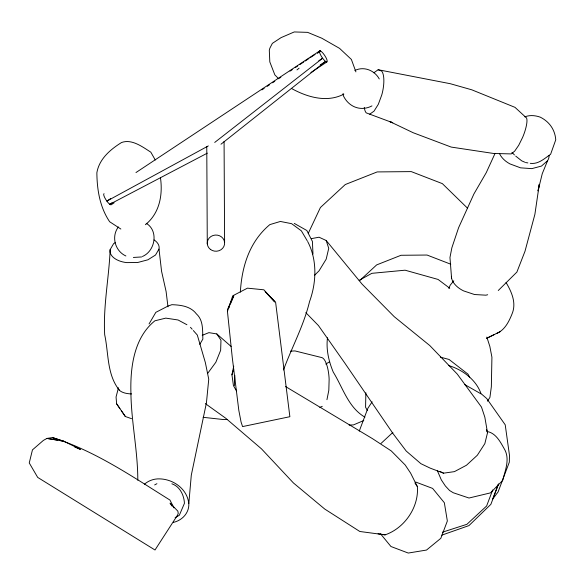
<?xml version="1.0" encoding="UTF-8"?>
<svg xmlns="http://www.w3.org/2000/svg" width="585" height="585" viewBox="0 0 585 585"><rect width="100%" height="100%" fill="white"/><g stroke="black" fill="none" stroke-linecap="round" stroke-linejoin="round"><path stroke-width="0.88" d="M285.582 386.568L372.462 438.64L391.248 450.918L405.178 464.987L410.619 473.126L417.376 486.618C419.006 507.217 404.535 528.197 385.12 534.851L359.819 531.487L324.799 509.096L293.451 482.976L261.48 448.856L225.788 418.282L205.32 403.591M327.483 337.742C326.006 349.589 328.748 361.223 333.267 372.126C342.876 387.599 348.229 407.504 364.93 417.156M365.859 392.784L365.581 407.255L367.3 410.421M234.431 385.661L234.834 375.402M240.347 292.127C241.832 266.416 249.532 241.576 269.839 224.611L280.369 221.459L291.615 223.675L301.355 230.826L307.205 240.735M115.165 242.673L113.644 243.631L110.17 249.546C108.978 278.007 103.092 306.16 104.686 334.737C108.759 353.413 106.726 374.48 119.377 390.224M274.687 301.875L265.159 291.615L275.594 302.138L289.867 416.703L242.563 426.589L241.057 421.982L238.812 410.341L232.26 357.486L227.433 311.381L227.572 309.355L233.795 295.783L230.446 303.988M312.968 254.073L312.412 241.451L306.825 230.497L294.248 223.39M173.372 522.398A19.941 17.901 -7 0 0 188.816 503.575L191.295 475.195L206.439 402.787L208.75 379.204L205.335 362.517L197.299 335.029L193.313 330.525M539.275 184.407L534.887 214.351L525.001 251.257L516.884 272.083L498.259 290.511M539.246 184.326L538.024 190.893L542.266 173.665L547.575 160.721A19.89 13.535 24 0 0 549.118 155.493M326.942 399.701L328.814 390.327L329.136 379.351A20.044 6.486 85.8 0 0 321.772 357.581L294.964 350.92L290.54 351.132M236.515 390.948L233.444 385.639L231.945 374.802L233.729 366.151M311.33 238.643L319.059 237.217L326.189 240.501L362.086 284.149L394.268 316.712L429.785 345.545L457.265 374.078L481.499 407.087L484.826 417.163L487.524 432.732L484.841 443.649L477.323 455.254L466.472 465.243L454.421 471.634L443.569 473.17L430.253 468.161L420.929 463.7L406.224 451.057L393.076 433.668L344.909 363.212L318.459 325.582L305.809 312.624M118.404 387.979L116.057 396.988L116.627 403.804L125.329 416.505L131.581 418.692M231.945 374.802L233.693 369.164M227.433 311.381L232.75 295.791L247.448 288.156L263.886 289.809L274.679 301.845M359.248 431.138L367.848 408.323L372.126 401.829M492.68 489.952L486.625 505.996L466.94 524.292L442.392 532.211M498.223 484.446L492.753 498.954L498.091 491.934L509.323 462.143L509.484 455.364L505.221 424.82L486.698 398.509L481.857 394.334L464.812 384.637M498.596 483.853L490.873 504.336L468.943 525.601L441.741 535.165M283.462 369.991C291.952 347.095 303.769 325.582 309.523 301.67C316.514 282.475 317.37 259.908 307.651 241.495M228.772 308.09L229.781 305.633M448.856 288.405L450.187 285.217L453.777 280.778M495.071 153.372L486.259 172.641L473.901 193.986L458.589 227.733L451.869 247.762L449.96 257.51L451.569 278.116M308.28 233.313L320.419 207.507L345.282 184.531L377.186 171.924L411.27 171.61L442.355 183.631L467.473 208.136M118.389 226.943C111.04 236.479 115.018 251.104 125.885 255.967M149.051 323.966L155.829 312.353L167.873 306.13L171.866 304.683C180.845 305.019 190.556 306.189 196.392 313.896C203.565 320.404 202.447 330.32 202.871 339.059L199.777 344.346M154.089 239.908A19.071 11.122 2.9 0 1 158.996 249.093L155.53 255.009L147.91 259.798L137.65 262.511L126.784 262.606A19.071 11.122 2.9 0 1 110.17 249.546M487.48 401.186L489.93 397.369L491.349 386.722L491.919 357.208L489.857 346.474L486.837 337.084M207.543 373.581L215.843 362.254L220.64 350.356L220.976 340.243L216.786 333.925L208.903 332.646L202.22 335.322M145.402 224.698C159.646 213.313 162.959 194.746 160.436 177.533M314.547 275.279L319.059 270.811L326.189 259.148L328.733 248.325L326.189 240.501M496.263 333.604C504.519 330.43 508.76 322.021 511.897 314.284C516.752 303.242 511.714 292.061 506.04 282.46M381.084 443.379L392.901 432.403M359.636 280.632L376.66 264.903L401.017 255.279L427.043 255.038L450.779 264.215M547.575 160.721L541.461 166.082L531.823 168.626L520.57 167.844L509.93 163.895A19.89 13.535 24 0 1 499.627 153.877M296.968 69.907L299.096 68.174M317.545 53.198L320.383 50.895L317.341 52.921M220.984 144.217L325.545 61.425L320.229 64.942M214.71 142.433L322.627 58.237L318.832 60.752M373.837 72.789L378.159 69.732L450.267 83.706L471.803 89.819L514.976 107.34L526.493 117.929A16.519 4.029 -69.7 0 1 522.566 137.519L518.698 145.321L514.654 151.171L511.231 153.913L493.565 153.467L451.225 147.084L413.193 132.737L389.471 121.409L392.747 122.748L366.225 112.861A19.071 6.435 -79.2 0 1 364.265 107.384M369.705 114.199L374.027 111.143L378.327 104.284L381.756 94.989A19.071 6.435 -79.2 0 0 381.639 71.07L378.159 69.732M261.883 89.885L264.157 88.372M267.199 86.346L269.48 84.825M272.515 82.799L274.796 81.278M279.352 78.244L280.873 77.227M289.992 71.151L292.273 69.63M295.308 67.604L297.589 66.083M299.864 64.569L303.666 62.032M305.187 61.023L308.982 58.493M310.503 57.476L315.059 54.442M135.969 172.553L319.827 50.815M110.66 198.586L106.858 201.101L208.318 145.906M112.057 202.776L109.783 204.282L207.331 153.146M114.133 202.805L111.091 204.816A6.61 1.645 56.5 0 1 105.892 199.675A6.61 1.645 56.5 0 1 104.057 193.679M310.906 72.518L326.861 61.951A6.61 1.645 56.5 0 0 323.037 53.228A6.61 1.645 56.5 0 0 320.127 53.974A6.61 1.645 56.5 0 0 326.861 61.951M325.816 364.082L329.655 361.698M142.418 256.486C155.164 251.192 158.879 230.856 146.25 223.302M175.134 517.637L179.332 515.275L184.429 503.349C184.129 495.415 179.917 486.42 171.866 483.795M359.19 280.325L371.841 273.327L405.083 270.197L438.077 279.44L449.733 288.222M154.645 484.921L156.919 483.7M487.137 338.071L493.916 334.744M486.449 338.408L500.058 331.739M319.798 407.431L322.262 406.341M524.833 116.868C529.717 114.85 535.385 115.42 540.284 117.168C549.286 121.665 555.019 129.636 555.75 139.83L550.602 154.301C544.438 158.506 538.39 164.465 530.259 163.332M363.775 420.52L353.494 424.9L349.128 425.068M343.863 94.126C326.949 103.018 307.088 97.161 291.367 88.401M371.95 105.914C360.835 111.713 348.923 107.033 343.483 96.057L343.059 93.563M354.839 70.5C363.848 66.01 374.619 70.332 379.263 78.953M487.678 294.745L485.923 295.184L474.523 294.526L463.656 290.913A20.044 12.658 20.2 0 1 451.349 276.354M141.636 256.947L133.387 257.451M227.411 419.474L222.863 419.482L203.083 417.31M378.071 533.761L385.12 534.851M57.601 440.176L46.961 438.421L43.37 440.41L32.453 449.88L29.25 462.947L37.696 477.404L155.003 549.995L177.73 514.829L178.235 513.264L177.847 511.158L170.067 503.144L171.983 506.04M59.37 440.468L63.809 441.2L80.416 449.397L74.653 446.962M525.491 162.513L527.875 162.922M448.717 365.552C462.516 369.735 475.971 379.541 480.965 393.515M440.41 357.157L449.061 359.461L467.985 374.144L469.697 377.318M487.027 431.481C495.685 432.973 500.16 441.551 504.087 448.512C510.317 458.603 505.323 469.982 502.683 480.395L490.515 492.87L469.009 498.025L453.265 492.753L449.58 490.508L445.353 485.952L441.309 479.868L437.412 470.786M415.781 482.077L432.622 488.409L444.344 502.734L447.349 521.001L440.819 538.317L426.516 550.054L408.264 553.052L390.955 546.514L380.55 533.849M57.352 439.671L52.416 437.587L46.961 438.421L63.809 441.2L52.416 437.587C95.011 450.794 132.422 476.665 169.957 500.058L173.921 507.875M524.73 162.177L521.703 160.838L515.721 156.107M439.81 471.349L443.569 473.17M186.915 324.726L178.081 319.988L165.796 318.123L154.893 320.799C133.98 337.669 130.236 367.285 130.908 392.476C131.223 421.88 137.833 450.764 137.797 480.212M120.846 229.035L109.651 221.744C99.889 207.28 97.03 189.854 96.869 172.729C99.187 159.01 110.273 149.533 121.504 142.543C131.808 138.652 142.674 147.018 150.813 152.166L155.274 159.998M231.119 346.466L216.786 333.925M278.701 78.799L274.855 74.895L269.809 61.9L269.305 50.303L269.853 48.204L272.361 43.37L281.071 37.63L294.255 31.948L307.637 32.358L321.787 38.215L339.549 48.358L351.388 59.451L355.899 71.875M511.955 152.349L514.442 154.937M190.469 327.308L192.172 329.238M116.627 403.804L119.903 408.571M121.548 410.999L125.329 416.505M414.948 482.991L417.376 486.618M486.449 429.5L487.524 432.732M188.801 503.575C187.193 488.285 172.027 478.135 157.292 478.91A19.941 17.901 -7 0 0 144.458 484.219M167.983 306.847L166.103 291.52L161.562 271.243L159.003 249.093M224.077 141.416L224.603 242.402M206.768 146.535L207.28 243.879M131.61 393.924A16.519 7.546 -4.7 0 1 118.126 387.95M210.373 249.364A8.695 8.102 -0.3 0 0 224.508 244.515A8.695 8.102 -0.3 0 0 212.94 235.536A8.695 8.102 -0.3 0 0 210.373 249.364"/></g></svg>
